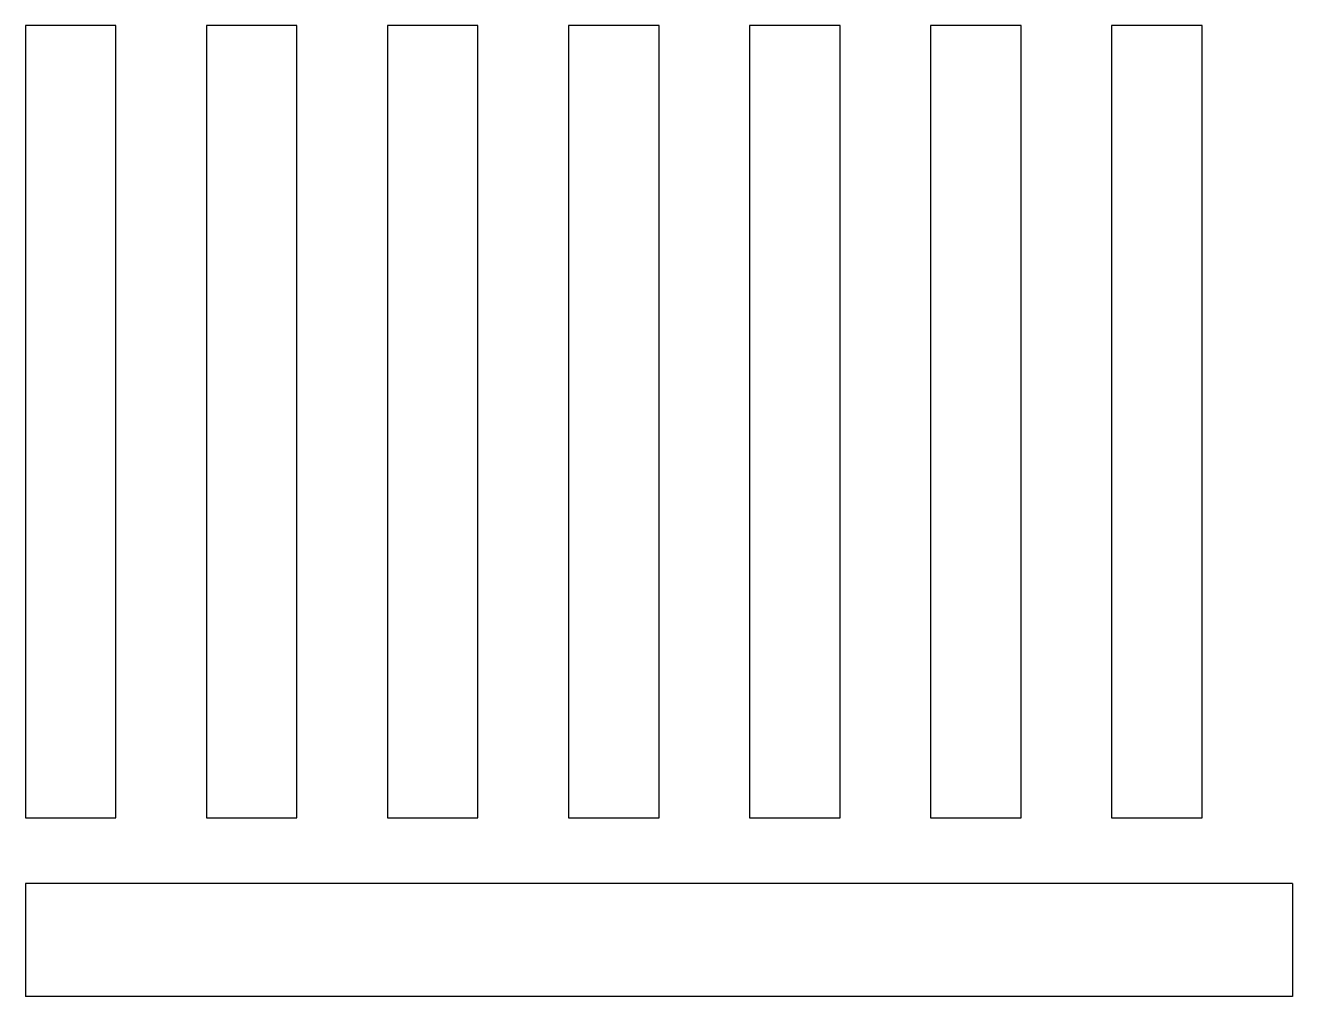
# Model space of a CAD drawing. Extents: x -5.6 to 0, y 0 to 4.29.
import ezdxf

# ---------------------------------------------------------------- set-up
doc = ezdxf.new("R2010")
doc.units = 0
doc.header["$LTSCALE"] = 0.75
doc.layers.get('0').update_dxf_attribs({"color": 253, "linetype": 'CONTINUOUS'})

msp = doc.modelspace()

# ---------------------------------------------------------------- linework, layer by layer
at = {"color": 0, "linetype": 'BYBLOCK'}
for p, q in [((0, 0.5), (-5.6, 0.5)), ((-5.6, 0.5), (-5.6, 0)), ((0, 0.5), (0, 0)), ((0, 0), (-5.6, 0))]:
    msp.add_line(p, q, dxfattribs=at)
for points in [[(-5.2, 4.2905), (-5.6, 4.2905), (-5.6, 0.7905), (-5.2, 0.7905)], [(-4.4, 4.2905), (-4.8, 4.2905), (-4.8, 0.7905), (-4.4, 0.7905)], [(-3.6, 4.2905), (-4, 4.2905), (-4, 0.7905), (-3.6, 0.7905)], [(-2.8, 4.2905), (-3.2, 4.2905), (-3.2, 0.7905), (-2.8, 0.7905)], [(-2, 4.2905), (-2.4, 4.2905), (-2.4, 0.7905), (-2, 0.7905)], [(-1.2, 4.2905), (-1.6, 4.2905), (-1.6, 0.7905), (-1.2, 0.7905)], [(-0.4, 4.2905), (-0.8, 4.2905), (-0.8, 0.7905), (-0.4, 0.7905)]]:
    msp.add_lwpolyline(points, close=True, dxfattribs=at)

doc.saveas('drawing.dxf')
